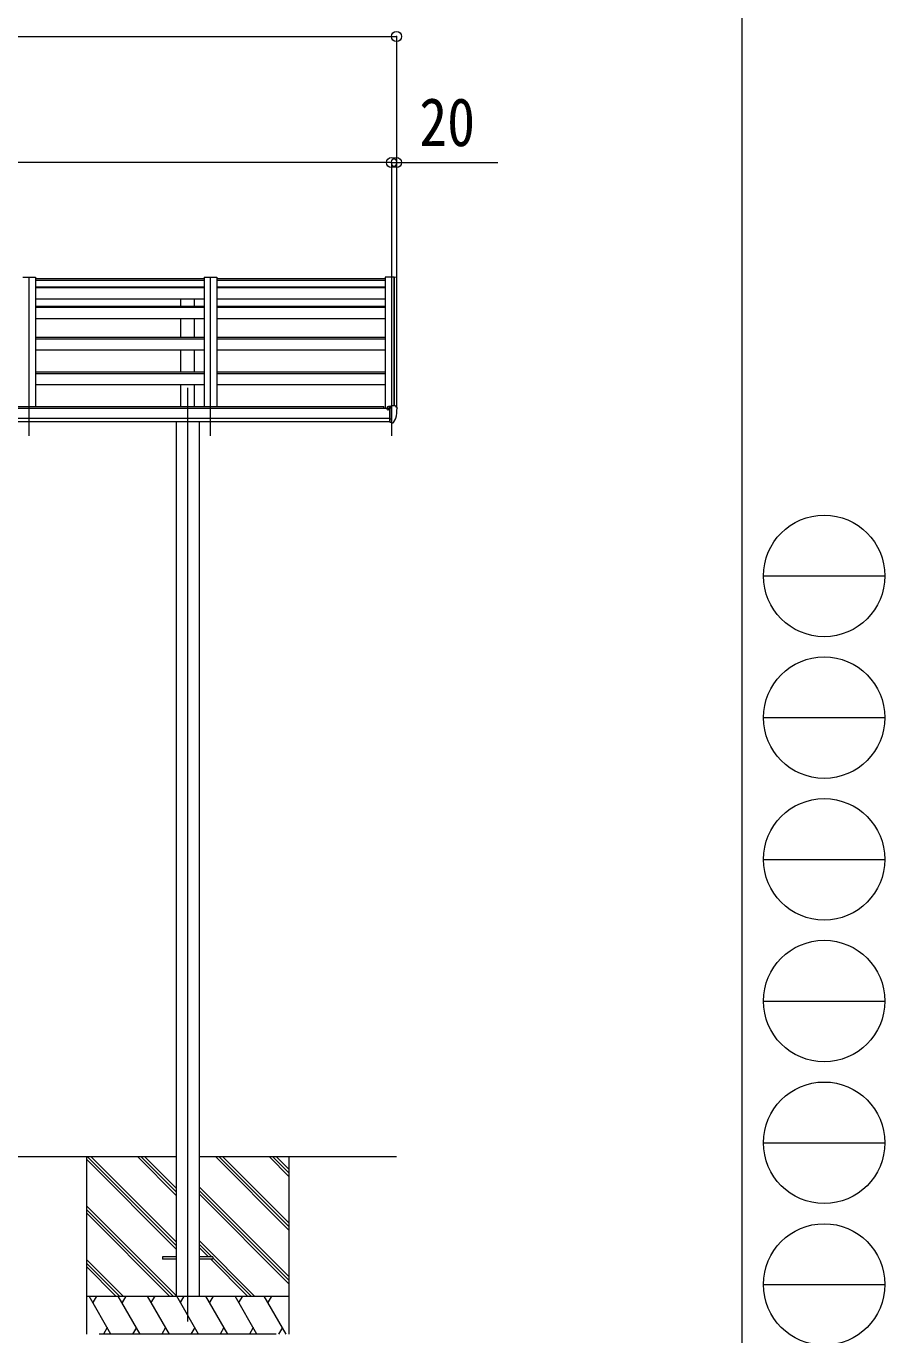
# Model space of a CAD drawing. Units: millimetres at full size, sheet at 1:40; details may follow other scales. Extents: x -11181 to 11305, y -7804 to 7716.
# Drawn here: x 7909 to 11305, y -4443 to 729 of the extents above; entities that cross this region are included whole.
import ezdxf
from ezdxf.enums import TextEntityAlignment as Align

# ---------------------------------------------------------------- set-up
doc = ezdxf.new("R2010")
doc.units = ezdxf.units.MM
doc.header["$LTSCALE"] = 40
doc.header["$PDMODE"] = 32
doc.header["$PDSIZE"] = 40
for name, color, linetype, lineweight in [('0-0_0', 7, 'Continuous', 9), ('0-1_本体', 4, 'Continuous', 9), ('0-2_部品', 7, 'Continuous', 9), ('0-8_PARTS2', 2, 'Continuous', 9), ('0-A_寸法', 6, 'Continuous', 9), ('F-0_240', 7, 'Continuous', 9)]:
    doc.layers.add(name, color=color, linetype=linetype, lineweight=lineweight)
doc.styles.add('ＭＳ ゴシック', font='')
doc.styles.get('ＭＳ ゴシック').set_extended_font_data('MS Gothic')

msp = doc.modelspace()

# ---------------------------------------------------------------- linework, layer by layer
at = {"layer": '0-0_0'}
for p, q in [((8502.74, -3739.43), (6893.14, -3739.43)), ((8147.94, -3739.43), (8147.94, -4439.43)), ((8502.74, -4103.74), (8147.94, -3748.94)), ((8502.74, -4089.6), (8152.57, -3739.43)), ((8502.74, -4075.45), (8166.71, -3739.43)), ((8502.74, -3891.61), (8350.56, -3739.43)), ((8502.74, -3877.47), (8364.7, -3739.43)), ((8502.74, -3863.32), (8378.85, -3739.43)), ((9373.94, -3739.43), (8593.14, -3739.43)), ((8947.94, -4028.44), (8658.93, -3739.43)), ((8947.94, -4014.3), (8673.07, -3739.43)), ((8947.94, -4000.16), (8687.21, -3739.43)), ((8947.94, -3816.31), (8871.06, -3739.43)), ((8947.94, -3802.17), (8885.2, -3739.43)), ((8947.94, -3788.02), (8899.35, -3739.43)), ((8947.94, -3739.43), (8947.94, -4439.43)), ((8947.94, -4212.29), (8593.14, -3857.49)), ((8947.94, -4226.43), (8593.14, -3871.63)), ((8947.94, -4240.57), (8593.14, -3885.77)), ((8502.74, -4287.59), (8147.94, -3932.79)), ((8490.44, -4289.43), (8147.94, -3946.93)), ((8476.3, -4289.43), (8147.94, -3961.07)), ((8812.95, -4289.43), (8593.14, -4069.62)), ((8644.3, -4134.92), (8593.14, -4083.76)), ((8630.16, -4134.92), (8593.14, -4097.9)), ((8292.45, -4289.43), (8147.94, -4144.92)), ((8278.31, -4289.43), (8147.94, -4159.06)), ((8264.17, -4289.43), (8147.94, -4173.2)), ((8784.67, -4289.43), (8639.16, -4143.92)), ((8798.81, -4289.43), (8647.94, -4138.56)), ((8147.94, -4289.43), (8947.94, -4289.43)), ((8244.83, -4439.43), (8158.23, -4289.43)), ((8188.23, -4289.43), (8173.23, -4315.41)), ((8360.3, -4439.43), (8273.7, -4289.43)), ((8303.7, -4289.43), (8288.7, -4315.41)), ((8475.78, -4439.43), (8389.17, -4289.43)), ((8404.17, -4315.41), (8419.17, -4289.43)), ((8591.25, -4439.43), (8504.64, -4289.43)), ((8519.64, -4315.41), (8534.64, -4289.43)), ((8706.72, -4439.43), (8620.11, -4289.43)), ((8635.11, -4315.41), (8650.11, -4289.43)), ((8822.19, -4439.43), (8735.58, -4289.43)), ((8750.58, -4315.41), (8765.59, -4289.43)), ((8937.66, -4439.43), (8851.05, -4289.43)), ((8866.05, -4315.41), (8881.05, -4289.43)), ((8897.94, -4439.43), (8197.94, -4439.43)), ((8229.84, -4413.45), (8214.84, -4439.43)), ((8345.31, -4413.45), (8330.31, -4439.43)), ((8460.78, -4413.45), (8445.78, -4439.43)), ((8576.25, -4413.45), (8561.25, -4439.43)), ((8691.72, -4413.45), (8676.72, -4439.43)), ((8807.19, -4413.45), (8792.19, -4439.43)), ((8922.66, -4413.45), (8907.66, -4439.43))]:
    msp.add_line(p, q, dxfattribs=at)
at = {"layer": '0-1_本体'}
for p, q in [((7896.94, -263.18), (7946.94, -263.18)), ((7946.94, -263.18), (7946.94, -773.3)), ((8612.94, -276.18), (7946.94, -276.18)), ((8612.94, -302.8), (7946.94, -302.8)), ((8612.94, -305.33), (7946.94, -305.33)), ((8612.94, -263.18), (8612.94, -773.3)), ((8612.94, -263.18), (8662.94, -263.18)), ((8662.94, -263.18), (8662.94, -773.3)), ((9328.94, -276.18), (8662.94, -276.18)), ((9328.94, -302.8), (8662.94, -302.8)), ((9328.94, -305.33), (8662.94, -305.33)), ((9328.94, -263.18), (9328.94, -779.83)), ((9364.87, -263.39), (9364.24, -265.01)), ((9364.94, -263.27), (9364.94, -770.03)), ((9373, -263.6), (9365.16, -263.19)), ((9373.94, -264.49), (9373.95, -776.57)), ((8612.94, -350.08), (7946.94, -350.08)), ((8520.44, -378.23), (8520.44, -350.08)), ((8575.44, -378.23), (8575.44, -350.08)), ((9328.94, -350.08), (8662.94, -350.08)), ((8612.94, -378.23), (7946.94, -378.23)), ((8612.94, -383.2), (7946.94, -383.2)), ((9328.94, -378.23), (8662.94, -378.23)), ((9328.94, -383.2), (8662.94, -383.2)), ((8612.94, -427.41), (7946.94, -427.41)), ((8520.44, -500.93), (8520.44, -427.41)), ((8575.44, -500.93), (8575.44, -427.41)), ((9328.94, -427.41), (8662.94, -427.41)), ((8612.94, -500.93), (7946.94, -500.93)), ((8612.94, -507.83), (7946.94, -507.83)), ((9328.94, -500.93), (8662.94, -500.93)), ((9328.94, -507.83), (8662.94, -507.83)), ((8612.94, -551.38), (7946.94, -551.38)), ((8520.44, -638.39), (8520.44, -551.38)), ((8575.44, -638.39), (8575.44, -551.38)), ((9328.94, -551.38), (8662.94, -551.38)), ((8612.94, -638.39), (7946.94, -638.39)), ((8612.94, -645.29), (7946.94, -645.29)), ((9328.94, -638.39), (8662.94, -638.39)), ((9328.94, -645.29), (8662.94, -645.29)), ((8612.94, -688.84), (7946.94, -688.84)), ((8520.44, -773.5), (8520.44, -688.84)), ((8575.44, -773.5), (8575.44, -688.84)), ((9328.94, -688.84), (8662.94, -688.84)), ((4371.94, -773.3), (9323.94, -773.3)), ((9323.94, -779.83), (9323.94, -773.3)), ((4348.44, -779.83), (9347.44, -779.83)), ((9347.44, -821.43), (4348.44, -821.43)), ((4348.44, -833.28), (9347.44, -833.21)), ((8502.74, -833.37), (8502.74, -4289.44)), ((8593.14, -833.37), (8593.14, -4289.44))]:
    msp.add_line(p, q, dxfattribs=at)
msp.add_lwpolyline([(9364.24, -770.03), (9364.24, -263.18), (9328.94, -263.18)], dxfattribs=at)
msp.add_circle((9339.97, -784.94), 3, dxfattribs=at)
for centre, radius, start, end in [((9365.15, -263.49), 0.301, 87.13321, 158.93673), ((9372.94, -264.6), 1, 6.67014, 87)]:
    msp.add_arc(centre, radius, start, end, dxfattribs=at)
at = {"layer": '0-2_部品', "color": 4}
for p, q in [((7946.94, -267.47), (8612.94, -267.47)), ((8662.94, -267.47), (9328.94, -267.47)), ((8447.94, -4134.93), (8447.94, -4143.93)), ((8502.94, -4134.93), (8447.94, -4134.93)), ((8647.94, -4134.93), (8592.94, -4134.93)), ((8647.94, -4134.93), (8647.94, -4143.93)), ((8502.94, -4143.93), (8447.94, -4143.93)), ((8647.94, -4143.93), (8592.94, -4143.93))]:
    msp.add_line(p, q, dxfattribs=at)
at = {"layer": '0-2_部品'}
for p, q in [((9352.44, -774.72), (9338.44, -774.78)), ((9341.94, -774.76), (9341.94, -772.86)), ((9342.77, -772.45), (9352.44, -771.73)), ((9352.44, -770.95), (9353.94, -770.95)), ((9352.44, -770.95), (9352.44, -777.12)), ((9353.94, -838.53), (9353.94, -770.03)), ((9369.03, -770.6), (9373.1, -776.41)), ((9337.44, -775.88), (9337.44, -779.84)), ((9342.44, -784.95), (9342.14, -784.95)), ((9342.97, -784.95), (9342.44, -784.95)), ((9347.44, -779.77), (9353.94, -779.37)), ((9361.57, -836.72), (9371.31, -821.34)), ((9375.94, -779.4), (9375.94, -780.03)), ((9347.44, -835.34), (9352.94, -835.34)), ((9353.44, -836.34), (9352.94, -835.34)), ((9353.94, -836.34), (9353.44, -836.34)), ((9355.44, -838.44), (9353.94, -838.53)), ((9355.44, -838.44), (9359.15, -838.21))]:
    msp.add_line(p, q, dxfattribs=at)
for points in [[(9342.77, -772.45), (9342.6, -772.47), (9342.44, -772.5), (9342.3, -772.54), (9342.18, -772.59), (9342.08, -772.65), (9342, -772.72), (9341.96, -772.79), (9341.94, -772.86)], [(9353.94, -770.03), (9365.94, -770.03), (9368.28, -770.18)], [(9337.44, -783.33), (9337.44, -784.95), (9336.97, -784.95)], [(9342.14, -783.76), (9342.14, -784.95), (9337.44, -784.95)], [(9347.44, -835.34), (9347.44, -777.12), (9352.44, -777.12)], [(9353.94, -824.64), (9350.78, -824.24), (9347.44, -823.81)]]:
    msp.add_lwpolyline(points, dxfattribs=at)
for centre, radius, start, end in [((9368.21, -771.17), 1, 35, 86.5), ((9339.94, -784.95), 2.5, 28.35764, 180), ((9339.94, -784.95), 2.5, 0, 28.35764), ((9368.71, -819.84), 3, 330, 348.16652), ((9183.45, -780.03), 192.49, 347.8767, 359.9992), ((9372.94, -779.4), 3, 0, 87), ((9358.97, -835.22), 3, 273.5, 330)]:
    msp.add_arc(centre, radius, start, end, dxfattribs=at)
msp.add_ellipse((9338.44, -775.88), major_axis=(0.02, 1.1), ratio=0.906239, start_param=0.0206394, end_param=1.5914357, dxfattribs=at)
at = {"layer": '0-8_PARTS2'}
for p, q in [((7921.94, -889.36), (7921.94, -263.18)), ((8637.94, -889.36), (8637.94, -263.18)), ((9353.94, -263.18), (9353.94, -889.36)), ((8547.94, -700.56), (8547.94, -4389.46))]:
    msp.add_line(p, q, dxfattribs=at)
at = {"layer": '0-A_寸法'}
for p, q in [((-690.06, 688.17), (9373.95, 688.17)), ((9373.95, 688.17), (9373.95, 190.04)), ((9353.95, 190.04), (4321.94, 190.04)), ((9353.95, 190.04), (9353.95, -264.61)), ((9353.95, 190.04), (9353.95, -264.61)), ((9353.95, 190.04), (9373.95, 190.04)), ((9373.95, 190.04), (9373.95, -264.61)), ((9373.95, 190.04), (9773.95, 190.04))]:
    msp.add_line(p, q, dxfattribs=at)
for p in [(9373.95, 688.17), (9353.95, 190.04), (9353.95, 190.04), (9373.95, 190.04)]:
    msp.add_point(p, dxfattribs=at)
at = {"layer": 'F-0_240', "color": 5}
msp.add_line((10739.39, 7716.46), (10739.39, -7803.54), dxfattribs=at)
at = {"layer": 'F-0_240', "color": 4}
for p, q in [((10824.88, -1443.54), (11304.88, -1443.54)), ((10824.88, -2003.54), (11304.88, -2003.54)), ((10824.88, -2563.54), (11304.88, -2563.54)), ((10824.88, -3123.54), (11304.88, -3123.54)), ((10824.88, -3683.54), (11304.88, -3683.54)), ((10824.88, -4243.54), (11304.88, -4243.54))]:
    msp.add_line(p, q, dxfattribs=at)
for centre in [(11064.88, -1443.54), (11064.88, -2003.54), (11064.88, -2563.54), (11064.88, -3123.54), (11064.88, -3683.54), (11064.88, -4243.54)]:
    msp.add_circle(centre, 240, dxfattribs=at)

# ---------------------------------------------------------------- texts
at = {"layer": '0-A_寸法', "color": 7, "style": 'ＭＳ ゴシック', "width": 0.85}
msp.add_text('20', height=190.6, dxfattribs=at).set_placement((9463.95, 198.04), align=Align.BOTTOM_LEFT)

doc.saveas('drawing.dxf')
